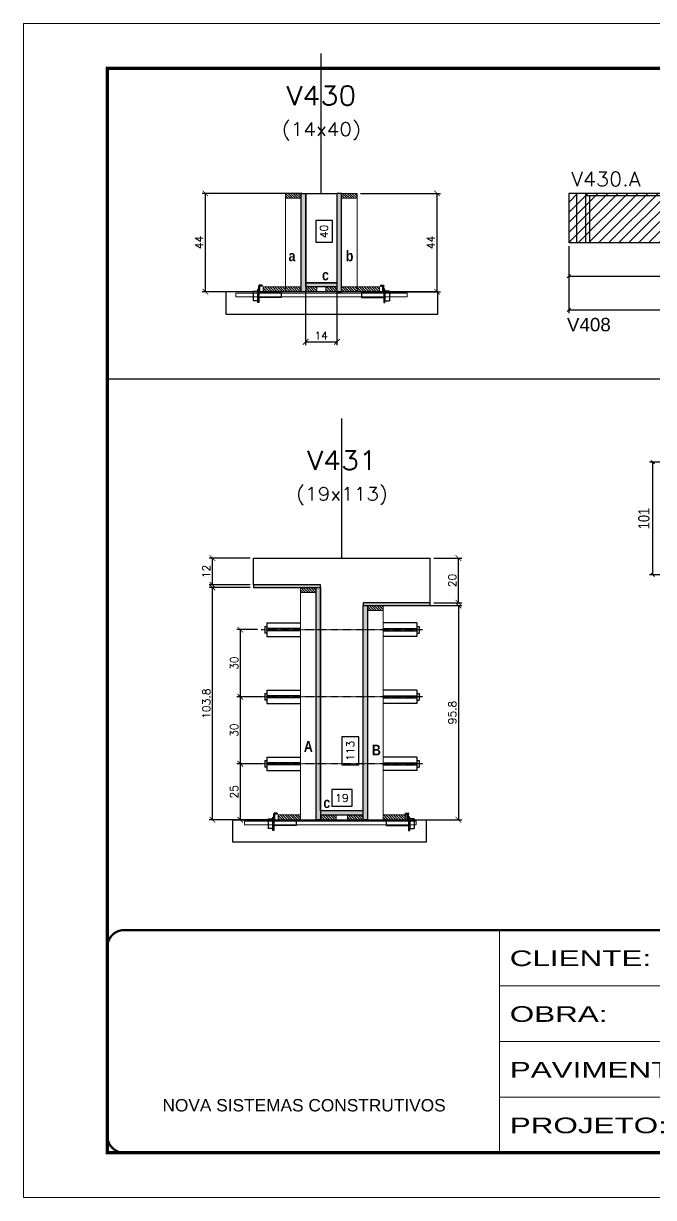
# Model space of a CAD drawing. Extents: x 137137 to 143418, y 10464 to 34486.
# Drawn here: x 137137 to 137701, y 21950 to 23000 of the extents above; entities that cross this region are included whole.
import ezdxf
from ezdxf.enums import TextEntityAlignment as Align

# ---------------------------------------------------------------- set-up
doc = ezdxf.new("R2010")
doc.units = 0
for name, pattern in [('CONTINUO', [0]), ('DASHED', [0.75, 0.5, -0.25]), ('HIDDEN', [0.375, 0.25, -0.125])]:
    doc.linetypes.add(name, pattern=pattern)
for name, color, linetype in [('5', 5, 'Continuous'), ('barrote', 251, 'Continuous'), ('COTA', 241, 'Continuous'), ('Cota Seção (2x)', 4, 'Continuous'), ('detalhes', 4, 'Continuous'), ('Painéis', 200, 'Continuous'), ('presilha', 1, 'Continuous'), ('Reaproveitamento', 251, 'Continuous'), ('SARR_2.2x7', 40, 'Continuous'), ('SARR_3.5x7', 81, 'Continuous'), ('TENSOR', 3, 'Continuous'), ('Texto de Titulo', 7, 'Continuous'), ('Texto Qtd Sarr', 242, 'Continuous')]:
    doc.layers.add(name, color=color, linetype=linetype)
for name, color, linetype, lineweight in [('CONCRETO', 251, 'Continuous', 25), ('Folhas', 255, 'Continuous', 9), ('Hachura', 251, 'Continuous', 9), ('Madeira', 126, 'Continuous', 18), ('SARRAFO DE PRESSAO', 251, 'DASHED', 9), ('SCO-___-LAJ', 2, 'Continuous', 0), ('Texto Seção', 7, 'Continuous', 15)]:
    doc.layers.add(name, color=color, linetype=linetype, lineweight=lineweight)
doc.styles.add('ARIAL', font='arial.ttf')
doc.styles.add('COTA TECNICA', font='techl___.ttf', dxfattribs={"height": 10})
doc.styles.add('REGUA-120', font='ROMANS.shx', dxfattribs={"height": 15})
doc.styles.add('Romans', font='romans.shx')
doc.styles.get("Standard").update_dxf_attribs({"font": 'arial.ttf'})
doc.styles.add('TECNICA', font='techb___.ttf', dxfattribs={"height": 10})
doc.styles.add('Tecnologia', font='')
doc.styles.get('Tecnologia').set_extended_font_data('Forgotten Futurist')
doc.dimstyles.new('Cota Seção (2x)', dxfattribs={"dimtxt": 7, "dimasz": 5, "dimexe": 3, "dimexo": 3, "dimgap": 2, "dimtad": 3, "dimdec": 1, "dimlfac": 0.5, "dimzin": 12, "dimdsep": 46, "dimtxsty": 'Romans', "dimblk": 'ARCHTICK', "dimcen": 0, "dimclrd": 4, "dimclre": 4, "dimclrt": 1, "dimadec": 1, "dimazin": 3, "dimtfac": 1, "dimtdec": 1, "dimtmove": 0, "dimatfit": 3, "dimldrblk": 'OBLIQUE', "dimfxl": 1, "dimtolj": 1, "dimtzin": 12, "dimarcsym": 0})
doc.dimstyles.new('Cota Seção interna', dxfattribs={"dimtxt": 7, "dimasz": 6, "dimexe": 0.18, "dimexo": 2, "dimgap": -4, "dimtad": 3, "dimdec": 1, "dimlfac": 0.5, "dimzin": 12, "dimdsep": 46, "dimtxsty": 'Romans', "dimblk": 'ARCHTICK', "dimcen": 0.09, "dimse1": 1, "dimse2": 1, "dimsd1": 1, "dimsd2": 1, "dimclrd": 180, "dimclre": 5, "dimclrt": 1, "dimadec": 0, "dimazin": 3, "dimtfac": 1, "dimtdec": 1, "dimtofl": 0, "dimtmove": 0, "dimatfit": 3, "dimldrblk": 'ARCHTICK', "dimfxl": 1, "dimtolj": 1, "dimtzin": 0, "dimarcsym": 0})
doc.dimstyles.new('PAINEL', dxfattribs={"dimtxt": 10, "dimasz": 3, "dimexe": 3, "dimexo": 3, "dimgap": 3, "dimtad": 1, "dimdec": 1, "dimzin": 12, "dimdsep": 46, "dimtxsty": 'COTA TECNICA', "dimblk1": 'OBLIQUE', "dimblk2": 'OBLIQUE', "dimsah": 1, "dimcen": 0.9, "dimclrd": 4, "dimclre": 4, "dimclrt": 240, "dimadec": 1, "dimazin": 3, "dimtfac": 1, "dimtdec": 1, "dimtmove": 0, "dimatfit": 3, "dimfxl": 1, "dimtolj": 1, "dimtzin": 12, "dimarcsym": 0})
pattern_1 = [(315, (160336.1688, 14530.4116), (1.12253202, 1.12253202), [])]
pattern_2 = [(315, (160346.1688, 14530.4116), (1.12253202, 1.12253202), [])]

# ---------------------------------------------------------------- blocks, each defined once
blk = doc.blocks.new('9999999999')
at = {"color": 30, "linetype": 'CONTINUO'}
for p, q in [((98564.6, 34230.2), (98564.6, 34429.4)), ((98564.6, 34379.6), (99584, 34379.6)), ((98564.6, 34329.8), (99488, 34329.8)), ((98564.6, 34280), (99488, 34280))]:
    blk.add_line(p, q, dxfattribs=at)
at = {"color": 30, "linetype": 'CONTINUO', "const_width": 2}
blk.add_lwpolyline([(99584, 34230.2), (99584, 34414.4, 0.414214), (99569, 34429.4), (98229, 34429.4, 0.414214), (98214, 34414.4), (98214, 34245.2, 0.414214), (98229, 34230.2), (99584, 34230.2)], format="xyb", dxfattribs=at)
at = {"layer": 'Folhas'}
blk.add_lwpolyline([(98139, 34190.2), (99624, 34190.2), (99624, 35240.2), (98139, 35240.2)], close=True, dxfattribs=at)
at = {"layer": 'Folhas', "color": 30, "const_width": 3}
blk.add_lwpolyline([(98214, 34230.2), (99584, 34230.2), (99584, 35200.2), (98214, 35200.2)], close=True, dxfattribs=at)
at = {"color": 7, "linetype": 'Continuous', "ltscale": 5, "style": 'ARIAL'}
blk.add_text('NOVA SISTEMAS CONSTRUTIVOS', height=11.059, dxfattribs=at).set_placement((98263.2, 34267.2))
at = {"layer": 'Folhas', "color": 7, "style": 'Tecnologia', "width": 1.5}
for s, p in [('CLIENTE:', (98573.7, 34397.2)), ('OBRA:', (98573.7, 34347.3)), ('PAVIMENTO:', (98573.7, 34297.5)), ('PROJETO:', (98573.7, 34247.7))]:
    blk.add_text(s, height=14, dxfattribs=at).set_placement(p)
blk = doc.blocks.new('_Oblique')
at = {"color": 0, "linetype": 'ByBlock', "lineweight": -2}
blk.add_line((-0.5, -0.5), (0.5, 0.5), dxfattribs=at)
blk = doc.blocks.new('*D1441')
at = {"layer": 'COTA', "color": 4, "linetype": 'ByBlock', "lineweight": -2, "transparency": 16777216}
for p, q in [((137624.7, 22801), (137624.7, 22740.8)), ((137924.7, 22801), (137924.7, 22740.8)), ((137624.7, 22743.8), (137924.7, 22743.8))]:
    blk.add_line(p, q, dxfattribs=at)
at = {"layer": 'Defpoints', "color": 0, "linetype": 'ByBlock', "transparency": 16777216}
for p in [(137624.7, 22804), (137924.7, 22804), (137924.7, 22743.8)]:
    blk.add_point(p, dxfattribs=at)
at = {"layer": 'COTA', "color": 4, "linetype": 'ByBlock', "lineweight": -2, "transparency": 16777216, "xscale": 3, "yscale": 3, "zscale": 3, "rotation": 180}
blk.add_blockref('_Oblique', (137624.7, 22743.8), dxfattribs=at)
at = {"layer": 'COTA', "color": 4, "linetype": 'ByBlock', "lineweight": -2, "transparency": 16777216, "xscale": 3, "yscale": 3, "zscale": 3}
blk.add_blockref('_Oblique', (137924.7, 22743.8), dxfattribs=at)
at = {"layer": 'COTA', "color": 240, "linetype": 'ByBlock', "transparency": 16777216, "insert": (137774.7, 22752), "char_height": 10, "attachment_point": 5, "style": 'COTA TECNICA'}
blk.add_mtext('\\A1;300', dxfattribs=at)
blk = doc.blocks.new('*D1442')
at = {"layer": 'COTA', "color": 4, "linetype": 'ByBlock', "lineweight": -2, "transparency": 16777216}
for p, q in [((137624.7, 22801), (137624.7, 22770.9)), ((137868.7, 22801), (137868.7, 22770.9)), ((137624.7, 22773.9), (137868.7, 22773.9))]:
    blk.add_line(p, q, dxfattribs=at)
at = {"layer": 'Defpoints', "color": 0, "linetype": 'ByBlock', "transparency": 16777216}
for p in [(137624.7, 22804), (137868.7, 22804), (137868.7, 22773.9)]:
    blk.add_point(p, dxfattribs=at)
at = {"layer": 'COTA', "color": 4, "linetype": 'ByBlock', "lineweight": -2, "transparency": 16777216, "xscale": 3, "yscale": 3, "zscale": 3, "rotation": 180}
blk.add_blockref('_Oblique', (137624.7, 22773.9), dxfattribs=at)
at = {"layer": 'COTA', "color": 4, "linetype": 'ByBlock', "lineweight": -2, "transparency": 16777216, "xscale": 3, "yscale": 3, "zscale": 3}
blk.add_blockref('_Oblique', (137868.7, 22773.9), dxfattribs=at)
at = {"layer": 'COTA', "color": 240, "linetype": 'ByBlock', "transparency": 16777216, "insert": (137746.7, 22782), "char_height": 10, "attachment_point": 5, "style": 'COTA TECNICA'}
blk.add_mtext('\\A1;244', dxfattribs=at)
blk = doc.blocks.new('_ArchTick')
at = {"color": 0, "linetype": 'ByBlock', "const_width": 0.15}
blk.add_lwpolyline([(-0.5, -0.5), (0.5, 0.5)], dxfattribs=at)
blk = doc.blocks.new('*D1449')
at = {"layer": 'COTA', "color": 4, "lineweight": -2, "transparency": 16777216}
for p, q in [((137386.5, 22848.1), (137296.9, 22848.1)), ((137299.9, 22760.1), (137299.9, 22848.1)), ((137348.5, 22760.1), (137296.9, 22760.1))]:
    blk.add_line(p, q, dxfattribs=at)
at = {"layer": 'Defpoints', "color": 0, "transparency": 16777216}
for p in [(137299.9, 22848.1), (137389.5, 22848.1), (137351.5, 22760.1)]:
    blk.add_point(p, dxfattribs=at)
at = {"layer": 'COTA', "color": 4, "lineweight": -2, "transparency": 16777216, "xscale": 5, "yscale": 5, "zscale": 5}
for p, rotation in [((137299.9, 22848.1), 90), ((137299.9, 22760.1), 270)]:
    blk.add_blockref('_ArchTick', p, dxfattribs=dict(at, rotation=rotation))
at = {"layer": 'COTA', "color": 1, "transparency": 16777216, "insert": (137294.4, 22804.1), "char_height": 7, "attachment_point": 5, "rotation": 90, "style": 'Romans'}
blk.add_mtext('\\A1;44', dxfattribs=at)
blk = doc.blocks.new('*D1450')
at = {"layer": 'COTA', "color": 4, "lineweight": -2, "transparency": 16777216}
for p, q in [((137438.5, 22848.1), (137510, 22848.1)), ((137507, 22760.1), (137507, 22848.1)), ((137458.5, 22760.1), (137510, 22760.1))]:
    blk.add_line(p, q, dxfattribs=at)
at = {"layer": 'Defpoints', "color": 0, "transparency": 16777216}
for p in [(137435.5, 22848.1), (137507, 22848.1), (137455.5, 22760.1)]:
    blk.add_point(p, dxfattribs=at)
at = {"layer": 'COTA', "color": 4, "lineweight": -2, "transparency": 16777216, "xscale": 5, "yscale": 5, "zscale": 5}
for p, rotation in [((137507, 22848.1), 90), ((137507, 22760.1), 270)]:
    blk.add_blockref('_ArchTick', p, dxfattribs=dict(at, rotation=rotation))
at = {"layer": 'COTA', "color": 1, "transparency": 16777216, "insert": (137501.5, 22804.1), "char_height": 7, "attachment_point": 5, "rotation": 90, "style": 'Romans'}
blk.add_mtext('\\A1;44', dxfattribs=at)
blk = doc.blocks.new('*D1451')
at = {"layer": 'Cota Seção (2x)', "color": 180, "lineweight": -2, "transparency": 16777216}
for p, q in [((137413.5, 22823.7), (137398.5, 22823.7)), ((137398.5, 22823.7), (137398.5, 22804.4)), ((137413.5, 22804.4), (137413.5, 22823.7)), ((137398.5, 22804.4), (137413.5, 22804.4))]:
    blk.add_line(p, q, dxfattribs=at)
at = {"layer": 'Defpoints', "color": 0, "transparency": 16777216}
for p in [(137417.5, 22848.1), (137417.5, 22848.1), (137417.5, 22768.1)]:
    blk.add_point(p, dxfattribs=at)
at = {"layer": 'Cota Seção (2x)', "color": 1, "transparency": 16777216, "insert": (137406, 22814.1), "char_height": 7, "attachment_point": 5, "rotation": 90, "style": 'Romans'}
blk.add_mtext('\\A1;40', dxfattribs=at)
blk = doc.blocks.new('titulo1')
at = {"layer": 'Defpoints', "color": 252, "linetype": 'HIDDEN', "ltscale": 2}
blk.add_line((0, 0), (0, 125), dxfattribs=at)
at = {"layer": 'Defpoints', "style": 'Romans', "oblique": 15}
blk.add_attdef('FOLHA', text='', height=10, dxfattribs=at).set_placement((0, 15.6), align=Align.MIDDLE_CENTER)
at = {"layer": 'Texto Qtd Sarr', "color": 3, "style": 'Romans', "oblique": 15}
for tag, height, p in [('TITULO', 17, (0, 71.4)), ('SEÇÃO', 12, (0, 41.5))]:
    blk.add_attdef(tag, text='', height=height, dxfattribs=at).set_placement(p, align=Align.MIDDLE_CENTER)
blk = doc.blocks.new('PRESILHA METÁLICA 1')
at = {"layer": 'presilha'}
for p, q in [((7.5, 10.6), (7.5, 19.9)), ((12, 21), (8.6, 21)), ((9, 11.6), (9, 18.9)), ((12, 19.5), (9.6, 19.5)), ((12, 21), (12, 19.5)), ((0, 13), (6, 13)), ((0, 13), (0, 0)), ((6, 0), (0, 0)), ((6, 15.5), (7.5, 15.5)), ((6, -2.5), (6, 15.5)), ((6, 13), (6, 0)), ((7.5, 15.5), (7.5, -2.5)), ((37.5, 4.1), (7.5, 4.1)), ((37.5, 11), (9.6, 11)), ((37.5, 11), (37.5, 4.1)), ((7.5, -2.5), (6, -2.5))]:
    blk.add_line(p, q, dxfattribs=at)
for centre, radius, start, end in [((8.6, 19.9), 1.14, 90, 180), ((9.6, 18.9), 0.57, 90, 180), ((9.6, 11.6), 0.57, 180, 270)]:
    blk.add_arc(centre, radius, start, end, dxfattribs=at)
blk = doc.blocks.new('*D1395')
at = {"layer": 'COTA', "color": 4, "lineweight": -2, "transparency": 16777216}
for p, q in [((137389.5, 22761.5), (137389.5, 22712.3)), ((137417.5, 22761.5), (137417.5, 22712.3)), ((137389.5, 22715.3), (137417.5, 22715.3))]:
    blk.add_line(p, q, dxfattribs=at)
at = {"layer": 'Defpoints', "color": 0, "transparency": 16777216}
for p in [(137389.5, 22764.5), (137417.5, 22764.5), (137417.5, 22715.3)]:
    blk.add_point(p, dxfattribs=at)
at = {"layer": 'COTA', "color": 4, "lineweight": -2, "transparency": 16777216, "xscale": 5, "yscale": 5, "zscale": 5, "rotation": 180}
blk.add_blockref('_ArchTick', (137389.5, 22715.3), dxfattribs=at)
at = {"layer": 'COTA', "color": 4, "lineweight": -2, "transparency": 16777216, "xscale": 5, "yscale": 5, "zscale": 5}
blk.add_blockref('_ArchTick', (137417.5, 22715.3), dxfattribs=at)
at = {"layer": 'COTA', "color": 1, "transparency": 16777216, "insert": (137403.5, 22720.8), "char_height": 7, "attachment_point": 5, "style": 'Romans'}
blk.add_mtext('\\A1;14', dxfattribs=at)
blk = doc.blocks.new('*D1396')
at = {"layer": 'COTA', "color": 4, "lineweight": -2, "transparency": 16777216}
for p, q in [((137340, 22495.5), (137303.2, 22495.5)), ((137306.2, 22287.9), (137306.2, 22495.5)), ((137357.6, 22287.9), (137303.2, 22287.9))]:
    blk.add_line(p, q, dxfattribs=at)
at = {"layer": 'Defpoints', "color": 0, "transparency": 16777216}
for p in [(137306.2, 22495.5), (137343, 22495.5), (137360.6, 22287.9)]:
    blk.add_point(p, dxfattribs=at)
at = {"layer": 'COTA', "color": 4, "lineweight": -2, "transparency": 16777216, "xscale": 5, "yscale": 5, "zscale": 5}
for p, rotation in [((137306.2, 22495.5), 90), ((137306.2, 22287.9), 270)]:
    blk.add_blockref('_ArchTick', p, dxfattribs=dict(at, rotation=rotation))
at = {"layer": 'COTA', "color": 1, "transparency": 16777216, "insert": (137300.7, 22391.7), "char_height": 7, "attachment_point": 5, "rotation": 90, "style": 'Romans'}
blk.add_mtext('\\A1;103.8', dxfattribs=at)
blk = doc.blocks.new('*D1397')
at = {"layer": 'COTA', "color": 4, "lineweight": -2, "transparency": 16777216}
for p, q in [((137340, 22521.9), (137303.2, 22521.9)), ((137306.2, 22497.9), (137306.2, 22521.9)), ((137340, 22497.9), (137303.2, 22497.9))]:
    blk.add_line(p, q, dxfattribs=at)
at = {"layer": 'Defpoints', "color": 0, "transparency": 16777216}
for p in [(137306.2, 22521.9), (137343, 22521.9), (137343, 22497.9)]:
    blk.add_point(p, dxfattribs=at)
at = {"layer": 'COTA', "color": 4, "lineweight": -2, "transparency": 16777216, "xscale": 5, "yscale": 5, "zscale": 5}
for p, rotation in [((137306.2, 22521.9), 90), ((137306.2, 22497.9), 270)]:
    blk.add_blockref('_ArchTick', p, dxfattribs=dict(at, rotation=rotation))
at = {"layer": 'COTA', "color": 1, "transparency": 16777216, "insert": (137300.7, 22509.9), "char_height": 7, "attachment_point": 5, "rotation": 90, "style": 'Romans'}
blk.add_mtext('\\A1;12', dxfattribs=at)
blk = doc.blocks.new('*D1398')
at = {"layer": 'Cota Seção (2x)', "color": 180, "lineweight": -2, "transparency": 16777216}
for p, q in [((137437, 22362), (137422, 22362)), ((137422, 22362), (137422, 22337)), ((137437, 22337), (137437, 22362)), ((137422, 22337), (137437, 22337))]:
    blk.add_line(p, q, dxfattribs=at)
at = {"layer": 'Defpoints', "color": 0, "transparency": 16777216}
for p in [(137403, 22521.9), (137441, 22521.9), (137403, 22295.9)]:
    blk.add_point(p, dxfattribs=at)
at = {"layer": 'Cota Seção (2x)', "color": 1, "transparency": 16777216, "insert": (137429.5, 22349.5), "char_height": 7, "attachment_point": 5, "rotation": 90, "style": 'Romans'}
blk.add_mtext('\\A1;113', dxfattribs=at)
blk = doc.blocks.new('*D1399')
at = {"layer": 'Cota Seção (2x)', "color": 180, "lineweight": -2, "transparency": 16777216}
for p, q in [((137431, 22314.9), (137413, 22314.9)), ((137413, 22314.9), (137413, 22299.9)), ((137431, 22299.9), (137431, 22314.9)), ((137413, 22299.9), (137431, 22299.9))]:
    blk.add_line(p, q, dxfattribs=at)
at = {"layer": 'Defpoints', "color": 0, "transparency": 16777216}
for p in [(137403, 22295.9), (137403, 22287.9), (137441, 22287.9)]:
    blk.add_point(p, dxfattribs=at)
at = {"layer": 'Cota Seção (2x)', "color": 1, "transparency": 16777216, "insert": (137422, 22307.4), "char_height": 7, "attachment_point": 5, "style": 'Romans'}
blk.add_mtext('\\A1;19', dxfattribs=at)
blk = doc.blocks.new('*D1400')
at = {"layer": 'COTA', "color": 4, "lineweight": -2, "transparency": 16777216}
for p, q in [((137462, 22479.5), (137529.1, 22479.5)), ((137526.1, 22479.5), (137526.1, 22287.9)), ((137462, 22287.9), (137529.1, 22287.9))]:
    blk.add_line(p, q, dxfattribs=at)
at = {"layer": 'Defpoints', "color": 0, "transparency": 16777216}
for p in [(137459, 22479.5), (137459, 22287.9), (137526.1, 22287.9)]:
    blk.add_point(p, dxfattribs=at)
at = {"layer": 'COTA', "color": 4, "lineweight": -2, "transparency": 16777216, "xscale": 5, "yscale": 5, "zscale": 5}
for p, rotation in [((137526.1, 22479.5), 90), ((137526.1, 22287.9), 270)]:
    blk.add_blockref('_ArchTick', p, dxfattribs=dict(at, rotation=rotation))
at = {"layer": 'COTA', "color": 1, "transparency": 16777216, "insert": (137520.6, 22383.7), "char_height": 7, "attachment_point": 5, "rotation": 90, "style": 'Romans'}
blk.add_mtext('\\A1;95.8', dxfattribs=at)
blk = doc.blocks.new('*D1401')
at = {"layer": 'COTA', "color": 4, "lineweight": -2, "transparency": 16777216}
for p, q in [((137346.6, 22337.9), (137328.1, 22337.9)), ((137331.1, 22337.9), (137331.1, 22287.9)), ((137346.6, 22287.9), (137328.1, 22287.9))]:
    blk.add_line(p, q, dxfattribs=at)
at = {"layer": 'Defpoints', "color": 0, "transparency": 16777216}
for p in [(137349.6, 22337.9), (137331.1, 22287.9), (137349.6, 22287.9)]:
    blk.add_point(p, dxfattribs=at)
at = {"layer": 'COTA', "color": 4, "lineweight": -2, "transparency": 16777216, "xscale": 5, "yscale": 5, "zscale": 5}
for p, rotation in [((137331.1, 22337.9), 90), ((137331.1, 22287.9), 270)]:
    blk.add_blockref('_ArchTick', p, dxfattribs=dict(at, rotation=rotation))
at = {"layer": 'COTA', "color": 1, "transparency": 16777216, "insert": (137325.6, 22312.9), "char_height": 7, "attachment_point": 5, "rotation": 90, "style": 'Romans'}
blk.add_mtext('\\A1;25', dxfattribs=at)
blk = doc.blocks.new('*D1697')
at = {"layer": 'COTA', "color": 4, "lineweight": -2, "ltscale": 25, "transparency": 16777216}
for p, q in [((137728.6, 22607.8), (137697, 22607.8)), ((137700, 22506.8), (137700, 22607.8)), ((137728.6, 22506.8), (137697, 22506.8))]:
    blk.add_line(p, q, dxfattribs=at)
at = {"layer": 'Defpoints', "color": 0, "ltscale": 25, "transparency": 16777216}
for p in [(137700, 22607.8), (137731.6, 22607.8), (137731.6, 22506.8)]:
    blk.add_point(p, dxfattribs=at)
at = {"layer": 'COTA', "color": 4, "lineweight": -2, "ltscale": 25, "transparency": 16777216, "xscale": 3, "yscale": 3, "zscale": 3}
for p, rotation in [((137700, 22607.8), 90), ((137700, 22506.8), 270)]:
    blk.add_blockref('_Oblique', p, dxfattribs=dict(at, rotation=rotation))
at = {"layer": 'COTA', "color": 240, "ltscale": 25, "transparency": 16777216, "insert": (137691.9, 22557.3), "char_height": 10, "attachment_point": 5, "rotation": 90, "style": 'COTA TECNICA'}
blk.add_mtext('\\A1;101', dxfattribs=at)
blk = doc.blocks.new('*D1702')
at = {"layer": 'COTA', "color": 4, "lineweight": -2, "transparency": 16777216}
for p, q in [((137504, 22521.9), (137529.1, 22521.9)), ((137526.1, 22481.9), (137526.1, 22521.9)), ((137504, 22481.9), (137529.1, 22481.9))]:
    blk.add_line(p, q, dxfattribs=at)
at = {"layer": 'Defpoints', "color": 0, "transparency": 16777216}
for p in [(137501, 22521.9), (137526.1, 22521.9), (137501, 22481.9)]:
    blk.add_point(p, dxfattribs=at)
at = {"layer": 'COTA', "color": 4, "lineweight": -2, "transparency": 16777216, "xscale": 5, "yscale": 5, "zscale": 5}
for p, rotation in [((137526.1, 22521.9), 90), ((137526.1, 22481.9), 270)]:
    blk.add_blockref('_ArchTick', p, dxfattribs=dict(at, rotation=rotation))
at = {"layer": 'COTA', "color": 1, "transparency": 16777216, "insert": (137520.6, 22501.9), "char_height": 7, "attachment_point": 5, "rotation": 90, "style": 'Romans'}
blk.add_mtext('\\A1;20', dxfattribs=at)
blk = doc.blocks.new('*D1455')
at = {"layer": 'COTA', "color": 4, "lineweight": -2, "transparency": 16777216}
for p, q in [((137346.6, 22397.9), (137328.1, 22397.9)), ((137331.1, 22397.9), (137331.1, 22337.9)), ((137350, 22337.9), (137328.1, 22337.9))]:
    blk.add_line(p, q, dxfattribs=at)
at = {"layer": 'Defpoints', "color": 0, "transparency": 16777216}
for p in [(137349.6, 22397.9), (137331.1, 22337.9), (137353, 22337.9)]:
    blk.add_point(p, dxfattribs=at)
at = {"layer": 'COTA', "color": 4, "lineweight": -2, "transparency": 16777216, "xscale": 5, "yscale": 5, "zscale": 5}
for p, rotation in [((137331.1, 22397.9), 90), ((137331.1, 22337.9), 270)]:
    blk.add_blockref('_ArchTick', p, dxfattribs=dict(at, rotation=rotation))
at = {"layer": 'COTA', "color": 1, "transparency": 16777216, "insert": (137325.6, 22367.9), "char_height": 7, "attachment_point": 5, "rotation": 90, "style": 'Romans'}
blk.add_mtext('\\A1;30', dxfattribs=at)
blk = doc.blocks.new('*D1456')
at = {"layer": 'COTA', "color": 4, "lineweight": -2, "transparency": 16777216}
for p, q in [((137346.6, 22457.9), (137328.1, 22457.9)), ((137331.1, 22457.9), (137331.1, 22397.9)), ((137350, 22397.9), (137328.1, 22397.9))]:
    blk.add_line(p, q, dxfattribs=at)
at = {"layer": 'Defpoints', "color": 0, "transparency": 16777216}
for p in [(137349.6, 22457.9), (137331.1, 22397.9), (137353, 22397.9)]:
    blk.add_point(p, dxfattribs=at)
at = {"layer": 'COTA', "color": 4, "lineweight": -2, "transparency": 16777216, "xscale": 5, "yscale": 5, "zscale": 5}
for p, rotation in [((137331.1, 22457.9), 90), ((137331.1, 22397.9), 270)]:
    blk.add_blockref('_ArchTick', p, dxfattribs=dict(at, rotation=rotation))
at = {"layer": 'COTA', "color": 1, "transparency": 16777216, "insert": (137325.6, 22427.9), "char_height": 7, "attachment_point": 5, "rotation": 90, "style": 'Romans'}
blk.add_mtext('\\A1;30', dxfattribs=at)

msp = doc.modelspace()

# ---------------------------------------------------------------- hatches: boundary and pattern name
at = {"layer": 'Hachura'}
h = msp.add_hatch(dxfattribs=at)
h.set_pattern_fill('ANSI31', color=256, scale=0.5, angle=270, style=0)
h.set_pattern_definition([(315, (160346.1688, 14540.4116), (1.12253202, 1.12253202), [])])
h.paths.add_polyline_path([(137385.55, 22843.66), (137385.55, 22848.06), (137371.55, 22848.06), (137371.55, 22843.66)])
h = msp.add_hatch(color=256, dxfattribs=at)
h.dxf.hatch_style = 1
h.paths.add_polyline_path([(137385.55, 22848.06), (137389.55, 22848.06), (137389.55, 22760.06), (137385.55, 22760.06)])
h = msp.add_hatch(color=256, dxfattribs=at)
h.dxf.hatch_style = 1
h.paths.add_polyline_path([(137421.54, 22848.06), (137417.54, 22848.06), (137417.55, 22760.06), (137421.55, 22760.06)])
h = msp.add_hatch(dxfattribs=at)
h.set_pattern_fill('ANSI31', color=256, scale=0.5, angle=270, style=0)
h.set_pattern_definition([(315, (160336.1785, 14540.4116), (1.12253202, 1.12253202), [])])
h.paths.add_polyline_path([(137421.54, 22843.66), (137421.54, 22848.06), (137435.54, 22848.06), (137435.54, 22843.66)])
h = msp.add_hatch(dxfattribs=at)
h.set_pattern_fill('ANSI31', color=256, scale=0.5, angle=270, style=0)
h.set_pattern_definition(pattern_2)
h.paths.add_polyline_path([(137351.55, 22760.06), (137351.55, 22764.46), (137371.55, 22764.46), (137371.55, 22760.06)])
h = msp.add_hatch(dxfattribs=at)
h.set_pattern_fill('ANSI31', color=256, scale=0.5, angle=270, style=0)
h.set_pattern_definition([(315, (160346.1688, 14456.8116), (1.12253202, 1.12253202), [])])
h.paths.add_polyline_path([(137385.55, 22760.06), (137385.55, 22764.46), (137371.55, 22764.46), (137371.55, 22760.06)])
h = msp.add_hatch(color=256, dxfattribs=at)
h.dxf.hatch_style = 1
h.paths.add_polyline_path([(137389.55, 22764.46), (137389.55, 22768.06), (137417.55, 22768.06), (137417.55, 22764.46)])
h = msp.add_hatch(dxfattribs=at)
h.set_pattern_fill('ANSI31', color=256, scale=0.5, angle=270, style=0)
h.set_pattern_definition(pattern_2)
h.paths.add_polyline_path([(137389.55, 22760.06), (137389.55, 22764.46), (137399.55, 22764.46), (137399.55, 22760.06)])
h = msp.add_hatch(dxfattribs=at)
h.set_pattern_fill('ANSI31', color=256, scale=0.5, angle=270, style=0)
h.set_pattern_definition(pattern_1)
h.paths.add_polyline_path([(137417.55, 22760.06), (137417.55, 22764.46), (137407.55, 22764.46), (137407.55, 22760.06)])
h = msp.add_hatch(dxfattribs=at)
h.set_pattern_fill('ANSI31', color=256, scale=0.5, angle=270, style=0)
h.set_pattern_definition([(315, (160336.1688, 14456.8116), (1.12253202, 1.12253202), [])])
h.paths.add_polyline_path([(137421.55, 22760.06), (137421.55, 22764.46), (137435.55, 22764.46), (137435.55, 22760.06)])
h = msp.add_hatch(dxfattribs=at)
h.set_pattern_fill('ANSI31', color=256, scale=0.5, angle=270, style=0)
h.set_pattern_definition(pattern_1)
h.paths.add_polyline_path([(137455.55, 22760.06), (137455.55, 22764.46), (137435.55, 22764.46), (137435.55, 22760.06)])
h = msp.add_hatch(color=256, dxfattribs=at)
h.dxf.hatch_style = 1
h.paths.add_polyline_path([(137402.95, 22495.48), (137402.95, 22497.88), (137342.95, 22497.88), (137342.95, 22495.48)])
h = msp.add_hatch(dxfattribs=at)
h.set_pattern_fill('ANSI31', color=256, scale=0.5, angle=270, style=0)
h.set_pattern_definition([(315, (160350.7704, 14187.8367), (1.12253202, 1.12253202), [])])
h.paths.add_polyline_path([(137398.95, 22491.08), (137398.95, 22495.48), (137384.95, 22495.48), (137384.95, 22491.08)])
h = msp.add_hatch(color=256, dxfattribs=at)
h.dxf.hatch_style = 1
h.paths.add_polyline_path([(137398.95, 22495.48), (137402.95, 22495.48), (137402.95, 22287.88), (137398.95, 22287.88)])
h = msp.add_hatch(color=256, dxfattribs=at)
h.dxf.hatch_style = 1
h.paths.add_polyline_path([(137500.95, 22479.48), (137500.95, 22481.88), (137440.95, 22481.88), (137440.95, 22479.48)])
h = msp.add_hatch(color=256, dxfattribs=at)
h.dxf.hatch_style = 1
h.paths.add_polyline_path([(137440.95, 22479.48), (137444.95, 22479.48), (137444.95, 22287.88), (137440.95, 22287.88)])
h = msp.add_hatch(dxfattribs=at)
h.set_pattern_fill('ANSI31', color=256, scale=0.5, angle=270, style=0)
h.set_pattern_definition([(315, (160290.7704, 14171.8367), (1.12253202, 1.12253202), [])])
h.paths.add_polyline_path([(137458.95, 22475.08), (137458.95, 22479.48), (137444.95, 22479.48), (137444.95, 22475.08)])
h = msp.add_hatch(dxfattribs=at)
h.set_pattern_fill('ANSI31', color=256, scale=0.5, angle=270, style=0)
h.set_pattern_definition([(315, (160350.7704, 14058.2367), (1.12253202, 1.12253202), [])])
h.paths.add_polyline_path([(137364.95, 22287.88), (137364.95, 22292.28), (137384.95, 22292.28), (137384.95, 22287.88)])
h = msp.add_hatch(color=256, dxfattribs=at)
h.dxf.hatch_style = 1
h.paths.add_polyline_path([(137440.95, 22292.28), (137440.95, 22295.88), (137402.95, 22295.88), (137402.95, 22292.28)])
h = msp.add_hatch(dxfattribs=at)
h.set_pattern_fill('ANSI31', color=256, scale=0.5, angle=270, style=0)
h.set_pattern_definition([(315, (160359.5704, 14058.2367), (1.12253202, 1.12253202), [])])
h.paths.add_polyline_path([(137402.95, 22287.88), (137402.95, 22292.28), (137416.95, 22292.28), (137416.95, 22287.88)])
h = msp.add_hatch(dxfattribs=at)
h.set_pattern_fill('ANSI31', color=256, scale=0.5, angle=270, style=0)
h.set_pattern_definition([(315, (160359.5725, 14058.2367), (1.12253202, 1.12253202), [])])
h.paths.add_polyline_path([(137440.95, 22287.88), (137440.95, 22292.28), (137426.95, 22292.28), (137426.95, 22287.88)])
h = msp.add_hatch(dxfattribs=at)
h.set_pattern_fill('ANSI31', color=256, scale=0.5, angle=270, style=0)
h.set_pattern_definition([(315, (160256.7704, 14058.2367), (1.12253202, 1.12253202), [])])
h.paths.add_polyline_path([(137458.95, 22287.88), (137458.95, 22292.28), (137478.95, 22292.28), (137478.95, 22287.88)])
at = {"layer": 'Reaproveitamento', "linetype": 'ByBlock'}
h = msp.add_hatch(dxfattribs=at)
h.set_pattern_fill('ANSI31', color=256, scale=2)
h.set_pattern_definition([(45, (248.1274, -6647.7654), (-4.49012806, 4.49012806), [])])
h.paths.add_polyline_path([(137868.7, 22804.01), (137868.7, 22848.01), (137624.7, 22848.01), (137624.7, 22804.01)])
h.paths.add_polyline_path([(137707.04, 22815.66), (137774.66, 22815.66), (137780.16, 22831.64), (137712.54, 22831.64)], flags=24)

# ---------------------------------------------------------------- linework, layer by layer
at = {"ltscale": 3}
for p, q in [((137352.95, 22460.85), (137352.95, 22454.85)), ((137352.95, 22460.85), (137354.95, 22460.85)), ((137354.95, 22463.85), (137354.95, 22451.85)), ((137354.95, 22463.85), (137384.95, 22463.85)), ((137488.95, 22463.85), (137458.95, 22463.85)), ((137488.95, 22463.85), (137488.95, 22451.85)), ((137488.95, 22460.85), (137490.95, 22460.85)), ((137490.95, 22460.85), (137490.95, 22454.85)), ((137354.95, 22454.85), (137352.95, 22454.85)), ((137384.95, 22458.85), (137354.95, 22458.85)), ((137384.95, 22456.85), (137354.95, 22456.85)), ((137354.95, 22451.85), (137384.95, 22451.85)), ((137458.95, 22458.85), (137488.95, 22458.85)), ((137458.95, 22456.85), (137488.95, 22456.85)), ((137488.95, 22451.85), (137458.95, 22451.85)), ((137488.95, 22454.85), (137490.95, 22454.85)), ((137352.95, 22400.85), (137352.95, 22394.85)), ((137352.95, 22400.85), (137354.95, 22400.85)), ((137354.95, 22403.85), (137354.95, 22391.85)), ((137354.95, 22403.85), (137384.95, 22403.85)), ((137384.95, 22398.85), (137354.95, 22398.85)), ((137384.95, 22396.85), (137354.95, 22396.85)), ((137488.95, 22403.85), (137458.95, 22403.85)), ((137458.95, 22398.85), (137488.95, 22398.85)), ((137458.95, 22396.85), (137488.95, 22396.85)), ((137488.95, 22403.85), (137488.95, 22391.85)), ((137488.95, 22400.85), (137490.95, 22400.85)), ((137490.95, 22400.85), (137490.95, 22394.85)), ((137354.95, 22394.85), (137352.95, 22394.85)), ((137354.95, 22391.85), (137384.95, 22391.85)), ((137488.95, 22391.85), (137458.95, 22391.85)), ((137488.95, 22394.85), (137490.95, 22394.85)), ((137352.95, 22340.85), (137352.95, 22334.85)), ((137352.95, 22340.85), (137354.95, 22340.85)), ((137354.95, 22334.85), (137352.95, 22334.85)), ((137354.95, 22343.85), (137354.95, 22331.85)), ((137354.95, 22343.85), (137384.95, 22343.85)), ((137384.95, 22338.85), (137354.95, 22338.85)), ((137384.95, 22336.85), (137354.95, 22336.85)), ((137488.95, 22343.85), (137458.95, 22343.85)), ((137458.95, 22338.85), (137488.95, 22338.85)), ((137458.95, 22336.85), (137488.95, 22336.85)), ((137488.95, 22343.85), (137488.95, 22331.85)), ((137488.95, 22340.85), (137490.95, 22340.85)), ((137488.95, 22334.85), (137490.95, 22334.85)), ((137490.95, 22340.85), (137490.95, 22334.85)), ((137354.95, 22331.85), (137384.95, 22331.85)), ((137488.95, 22331.85), (137458.95, 22331.85))]:
    msp.add_line(p, q, dxfattribs=at)
at = {"layer": 'barrote'}
for points in [[(137318.09, 22740.06), (137507.68, 22740.06), (137507.68, 22760.06), (137318.09, 22760.06)], [(137497.32, 22267.88), (137324.35, 22267.88), (137324.35, 22287.88), (137497.32, 22287.88)]]:
    msp.add_lwpolyline(points, close=True, dxfattribs=at)
at = {"layer": 'CONCRETO'}
for p, q in [((137342.95, 22497.88), (137342.95, 22521.88)), ((137342.95, 22521.88), (137500.95, 22521.88)), ((137402.95, 22521.88), (137402.95, 22521.88)), ((137500.95, 22481.88), (137500.95, 22521.88)), ((137402.95, 22497.88), (137342.95, 22497.88)), ((137402.95, 22295.88), (137402.95, 22497.88)), ((137440.95, 22295.88), (137402.95, 22295.88)), ((137440.95, 22292.28), (137440.95, 22295.88)), ((137440.95, 22292.28), (137440.95, 22292.28))]:
    msp.add_line(p, q, dxfattribs=at)
msp.add_lwpolyline([(137389.55, 22848.06), (137389.55, 22848.06), (137389.55, 22848.06), (137389.55, 22848.06), (137417.55, 22848.06), (137417.55, 22848.06), (137417.55, 22848.06), (137417.55, 22768.06), (137389.55, 22768.06), (137389.55, 22848.06)], close=True, dxfattribs=at)
at = {"layer": 'COTA', "linetype": 'ByBlock'}
msp.add_line((138582.29, 22681.87), (137212.29, 22681.87), dxfattribs=at)
at = {"layer": 'Madeira'}
for points in [[(137385.55, 22843.66), (137385.55, 22848.06), (137371.55, 22848.06), (137371.55, 22843.66)], [(137385.55, 22848.06), (137371.55, 22848.06), (137371.55, 22760.06), (137385.55, 22760.06)], [(137421.54, 22843.66), (137421.54, 22848.06), (137435.54, 22848.06), (137435.54, 22843.66)], [(137421.54, 22848.06), (137435.54, 22848.06), (137435.55, 22760.06), (137421.55, 22760.06)], [(137351.55, 22760.06), (137351.55, 22764.46), (137371.55, 22764.46), (137371.55, 22760.06)], [(137385.55, 22760.06), (137385.55, 22764.46), (137371.55, 22764.46), (137371.55, 22760.06)], [(137389.55, 22760.06), (137389.55, 22764.46), (137399.55, 22764.46), (137399.55, 22760.06)], [(137417.55, 22760.06), (137417.55, 22764.46), (137407.55, 22764.46), (137407.55, 22760.06)], [(137421.55, 22760.06), (137421.55, 22764.46), (137435.55, 22764.46), (137435.55, 22760.06)], [(137455.55, 22760.06), (137455.55, 22764.46), (137435.55, 22764.46), (137435.55, 22760.06)], [(137398.95, 22491.08), (137398.95, 22495.48), (137384.95, 22495.48), (137384.95, 22491.08)], [(137398.95, 22495.48), (137384.95, 22495.48), (137384.95, 22287.88), (137398.95, 22287.88)], [(137458.95, 22475.08), (137458.95, 22479.48), (137444.95, 22479.48), (137444.95, 22475.08)], [(137458.95, 22479.48), (137444.95, 22479.48), (137444.95, 22287.88), (137458.95, 22287.88)], [(137364.95, 22287.88), (137364.95, 22292.28), (137384.95, 22292.28), (137384.95, 22287.88)], [(137402.95, 22287.88), (137402.95, 22292.28), (137416.95, 22292.28), (137416.95, 22287.88)], [(137440.95, 22287.88), (137440.95, 22292.28), (137426.95, 22292.28), (137426.95, 22287.88)], [(137458.95, 22287.88), (137458.95, 22292.28), (137478.95, 22292.28), (137478.95, 22287.88)]]:
    msp.add_lwpolyline(points, close=True, dxfattribs=at)
at = {"layer": 'Painéis', "linetype": 'ByBlock'}
for p, q in [((137624.7, 22848.01), (137624.7, 22804.01)), ((137924.7, 22848.01), (137624.7, 22848.01)), ((137624.7, 22804.01), (137924.7, 22804.01))]:
    msp.add_line(p, q, dxfattribs=at)
at = {"layer": 'Painéis'}
for points in [[(137385.55, 22848.06), (137389.55, 22848.06), (137389.55, 22760.06), (137385.55, 22760.06)], [(137421.54, 22848.06), (137417.54, 22848.06), (137417.55, 22760.06), (137421.55, 22760.06)], [(137389.55, 22764.46), (137389.55, 22768.06), (137417.55, 22768.06), (137417.55, 22764.46)], [(137402.95, 22495.48), (137402.95, 22497.88), (137342.95, 22497.88), (137342.95, 22495.48)], [(137398.95, 22495.48), (137402.95, 22495.48), (137402.95, 22287.88), (137398.95, 22287.88)], [(137500.95, 22479.48), (137500.95, 22481.88), (137440.95, 22481.88), (137440.95, 22479.48)], [(137440.95, 22479.48), (137444.95, 22479.48), (137444.95, 22287.88), (137440.95, 22287.88)], [(137440.95, 22292.28), (137440.95, 22295.88), (137402.95, 22295.88), (137402.95, 22292.28)]]:
    msp.add_lwpolyline(points, close=True, dxfattribs=at)
at = {"layer": 'SARR_2.2x7', "linetype": 'Continuous'}
for p, q in [((137631.7, 22848.01), (137631.7, 22804.01)), ((137868.7, 22845.81), (137639.7, 22845.81))]:
    msp.add_line(p, q, dxfattribs=at)
at = {"layer": 'SARR_3.5x7'}
for p, q in [((137639.7, 22848.01), (137639.7, 22804.01)), ((137643.2, 22845.81), (137643.2, 22804.01))]:
    msp.add_line(p, q, dxfattribs=at)
at = {"layer": 'SCO-___-LAJ', "color": 1}
for points in [[(137327.1, 22758.72), (137480.36, 22758.72), (137480.36, 22755.52), (137327.1, 22755.52)], [(137488.31, 22286.55), (137335.01, 22286.55), (137335.01, 22283.35), (137488.31, 22283.35)]]:
    msp.add_lwpolyline(points, close=True, dxfattribs=at)
at = {"layer": 'TENSOR', "linetype": 'HIDDEN', "ltscale": 0.5}
for p, q in [((137493.95, 22457.85), (137349.65, 22457.85)), ((137493.95, 22397.85), (137349.65, 22397.85)), ((137493.95, 22337.85), (137349.65, 22337.85))]:
    msp.add_line(p, q, dxfattribs=at)

# ---------------------------------------------------------------- block references
at = {"layer": 'presilha', "yscale": 0.6666666666666666, "zscale": 0.6666666666666666}
for p, xscale in [((137342.68, 22752.09), 0.6666666666666666), ((137464.42, 22752.09), -0.6666666666666666), ((137356.08, 22279.91), 0.6666666666666666), ((137486.53, 22279.91), -0.6666666666666666)]:
    msp.add_blockref('PRESILHA METÁLICA 1', p, dxfattribs=dict(at, xscale=xscale))
at = {"layer": 'SARRAFO DE PRESSAO', "color": 6, "linetype": 'ByBlock'}
msp.add_blockref('9999999999', (38998.31, -12240.18), dxfattribs=at)
at = {"layer": 'Texto Seção'}
ref = msp.add_blockref('titulo1', (137403.55, 22848.06), dxfattribs=at)
ref.add_attrib('TITULO', 'V430', dxfattribs={"layer": 'Texto de Titulo', "color": 7, "height": 17, "style": 'Romans', "width": 1.1}).set_placement((137403.55, 22935.56), align=Align.MIDDLE_CENTER)
ref.add_attrib('SEÇÃO', '(14x40)', dxfattribs={"layer": 'Texto de Titulo', "color": 7, "height": 12, "style": 'Romans', "width": 1.1}).set_placement((137403.55, 22905.56), align=Align.MIDDLE_CENTER)
ref = msp.add_blockref('titulo1', (137421.96, 22521.88), dxfattribs=at)
ref.add_attrib('TITULO', 'V431', dxfattribs={"layer": 'Texto de Titulo', "color": 7, "height": 17, "style": 'Romans', "width": 1.1}).set_placement((137421.96, 22609.38), align=Align.MIDDLE_CENTER)
ref.add_attrib('SEÇÃO', '(19x113)', dxfattribs={"layer": 'Texto de Titulo', "color": 7, "height": 12, "style": 'Romans', "width": 1.1}).set_placement((137421.96, 22579.38), align=Align.MIDDLE_CENTER)

# ---------------------------------------------------------------- texts
at = {"layer": '5', "linetype": 'Continuous'}
msp.add_text('V408', height=12, rotation=0.00004, dxfattribs=at).set_placement((137623.14, 22724.73))
at = {"layer": 'detalhes', "style": 'TECNICA'}
for s, p in [('b', (137425.48, 22787.38)), ('a', (137374.24, 22787.39)), ('c', (137404.15, 22770.29)), ('A', (137387.95, 22348.57)), ('B', (137448.78, 22345.41)), ('c', (137405.37, 22298.38))]:
    msp.add_text(s, height=9.6, dxfattribs=at).set_placement(p)
at = {"layer": 'Texto Seção', "style": 'REGUA-120', "width": 1.05}
msp.add_text('V430.A', height=13, dxfattribs=at).set_placement((137626.91, 22854.38))

# ---------------------------------------------------------------- dimensions: what is measured, and where the dimension line sits
at = {"layer": 'COTA'}
for base, p1, p2, picture, middle in [((137299.9, 22848.06), (137351.55, 22760.06), (137389.55, 22848.06), '*D1449', (137294.4, 22804.06)), ((137507.02, 22848.06), (137455.55, 22760.06), (137435.54, 22848.06), '*D1450', (137501.52, 22804.06)), ((137306.23, 22521.88), (137342.95, 22497.88), (137342.95, 22521.88), '*D1397', (137300.73, 22509.88)), ((137526.05, 22521.88), (137500.95, 22481.88), (137500.95, 22521.88), '*D1702', (137520.55, 22501.88)), ((137306.23, 22495.48), (137360.55, 22287.88), (137342.95, 22495.48), '*D1396', (137300.73, 22391.68)), ((137526.05, 22287.88), (137458.95, 22479.48), (137458.95, 22287.88), '*D1400', (137520.55, 22383.68)), ((137331.09, 22397.85), (137349.65, 22457.85), (137352.95, 22397.85), '*D1456', (137325.59, 22427.85)), ((137331.09, 22337.85), (137349.65, 22397.85), (137352.95, 22337.85), '*D1455', (137325.59, 22367.85)), ((137331.09, 22287.88), (137349.65, 22337.85), (137349.65, 22287.88), '*D1401', (137325.59, 22312.87))]:
    dim = msp.add_linear_dim(base=base, p1=p1, p2=p2, angle=90, dimstyle='Cota Seção (2x)', dxfattribs=at)
    dim.commit()
    dim.dimension.update_dxf_attribs({"geometry": picture, "text_midpoint": middle})
at = {"layer": 'COTA', "linetype": 'ByBlock'}
for p2, distance, picture, middle in [((137924.7, 22804.01), -60.19, '*D1441', (137774.7, 22752.04)), ((137868.7, 22804.01), -30.07, '*D1442', (137746.7, 22782.02))]:
    dim = msp.add_aligned_dim(p1=(137624.7, 22804.01), p2=p2, distance=distance, dimstyle='PAINEL', dxfattribs=at)
    dim.commit()
    dim.dimension.update_dxf_attribs({"geometry": picture, "text_midpoint": middle})
at = {"layer": 'COTA'}
dim = msp.add_linear_dim(base=(137417.55, 22715.33), p1=(137389.55, 22764.46), p2=(137417.55, 22764.46), dimstyle='Cota Seção (2x)', dxfattribs=at)
dim.commit()
dim.dimension.update_dxf_attribs({"geometry": '*D1395', "text_midpoint": (137403.55, 22720.83)})
at = {"layer": 'COTA', "ltscale": 25}
dim = msp.add_linear_dim(base=(137700, 22607.81), p1=(137731.6, 22506.81), p2=(137731.6, 22607.81), angle=90, dimstyle='PAINEL', dxfattribs=at)
dim.commit()
dim.dimension.update_dxf_attribs({"geometry": '*D1697', "text_midpoint": (137691.9, 22557.31)})
at = {"layer": 'Cota Seção (2x)'}
for base, p1, p2, picture, middle in [((137417.54, 22848.06), (137417.55, 22768.06), (137417.54, 22848.06), '*D1451', (137417.54, 22814.06)), ((137440.95, 22521.88), (137402.95, 22295.88), (137402.95, 22521.88), '*D1398', (137440.95, 22349.54))]:
    dim = msp.add_linear_dim(base=base, p1=p1, p2=p2, angle=90, dimstyle='Cota Seção interna', dxfattribs=at)
    dim.commit()
    dim.dimension.update_dxf_attribs({"geometry": picture, "text_midpoint": middle, "dimtype": 160})
dim = msp.add_linear_dim(base=(137402.95, 22295.88), p1=(137440.95, 22287.88), p2=(137402.95, 22287.88), angle=180, dimstyle='Cota Seção interna', dxfattribs=at)
dim.commit()
dim.dimension.update_dxf_attribs({"geometry": '*D1399', "text_midpoint": (137421.95, 22307.38)})

doc.saveas('drawing.dxf')
